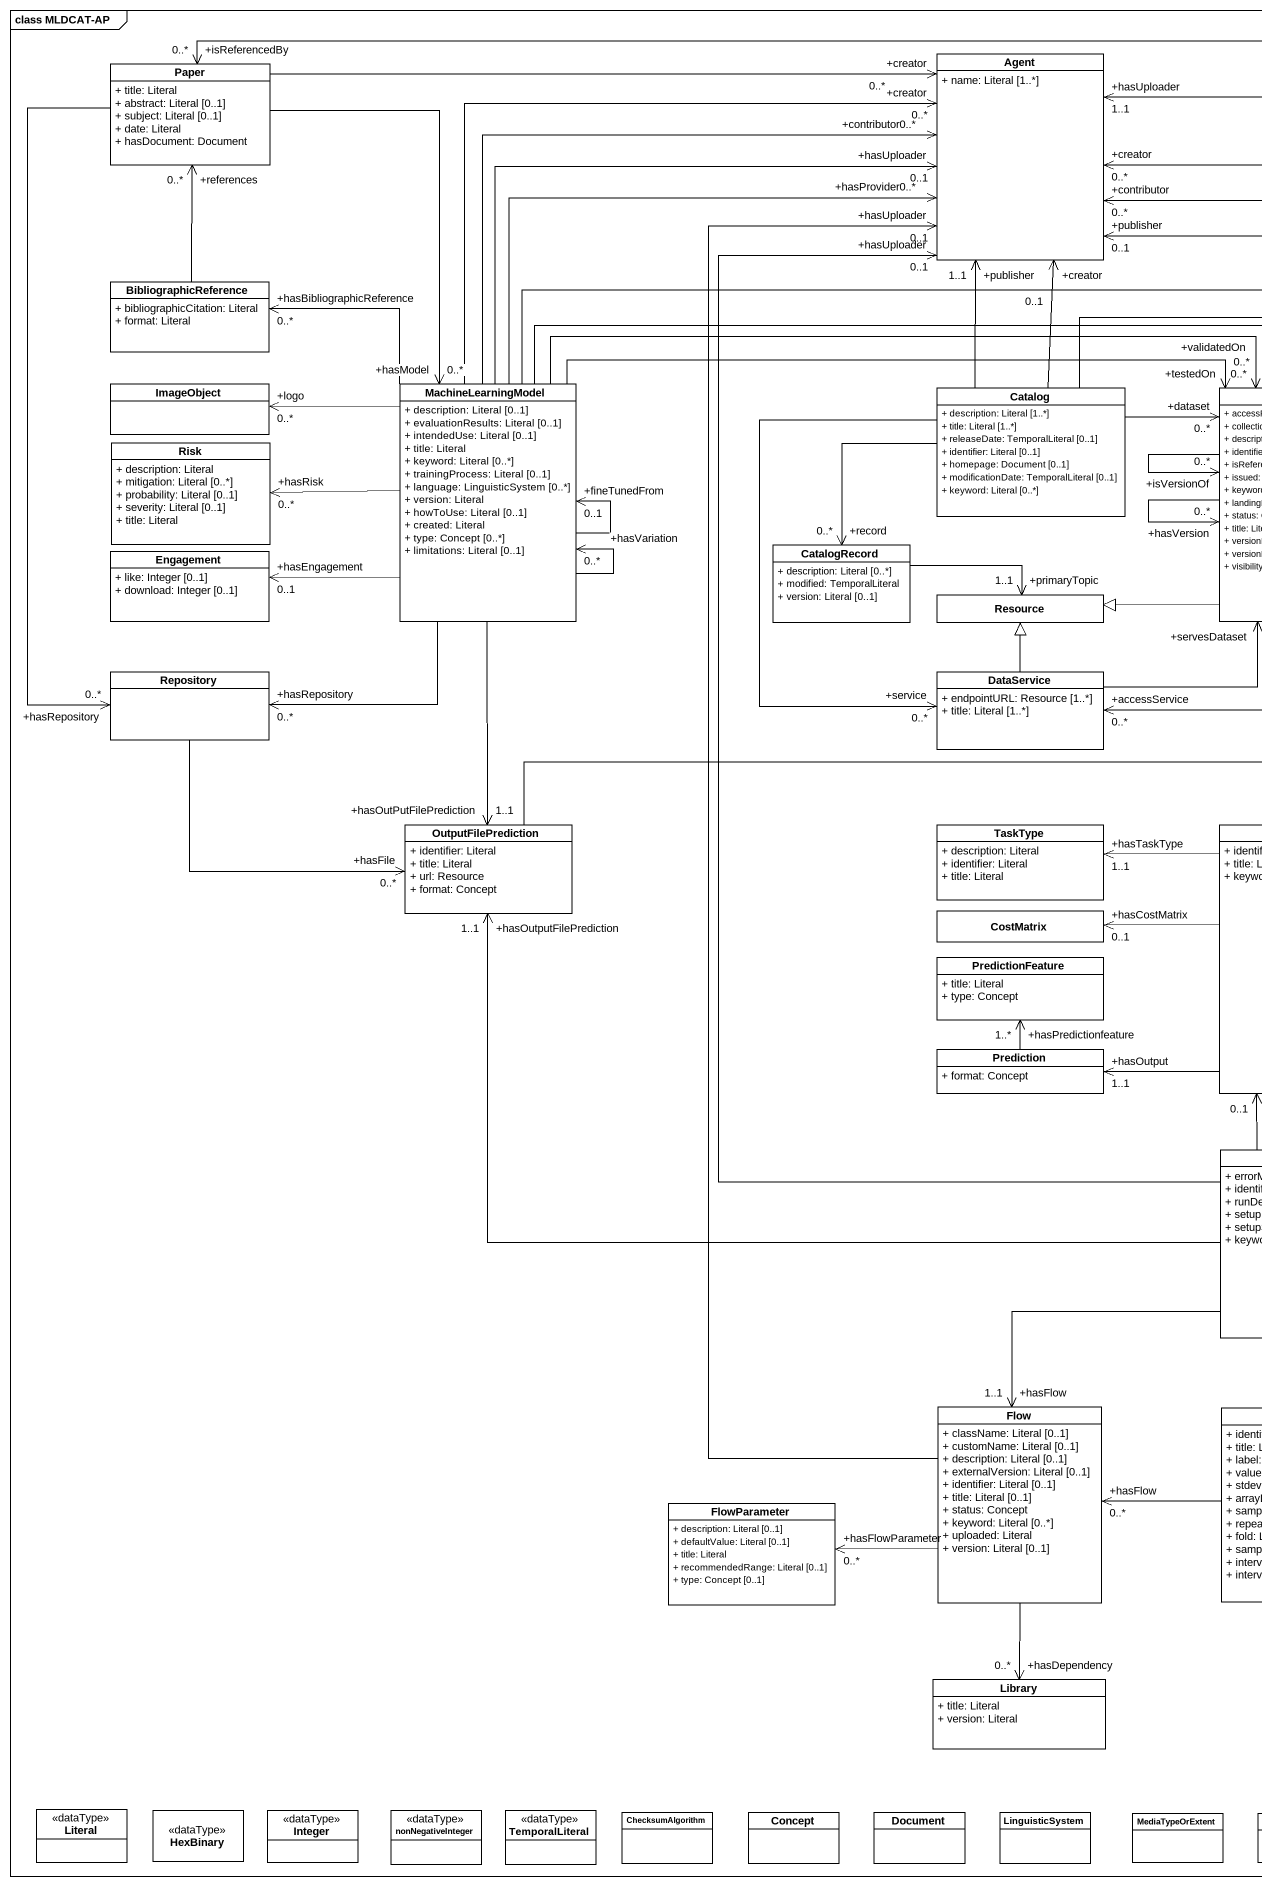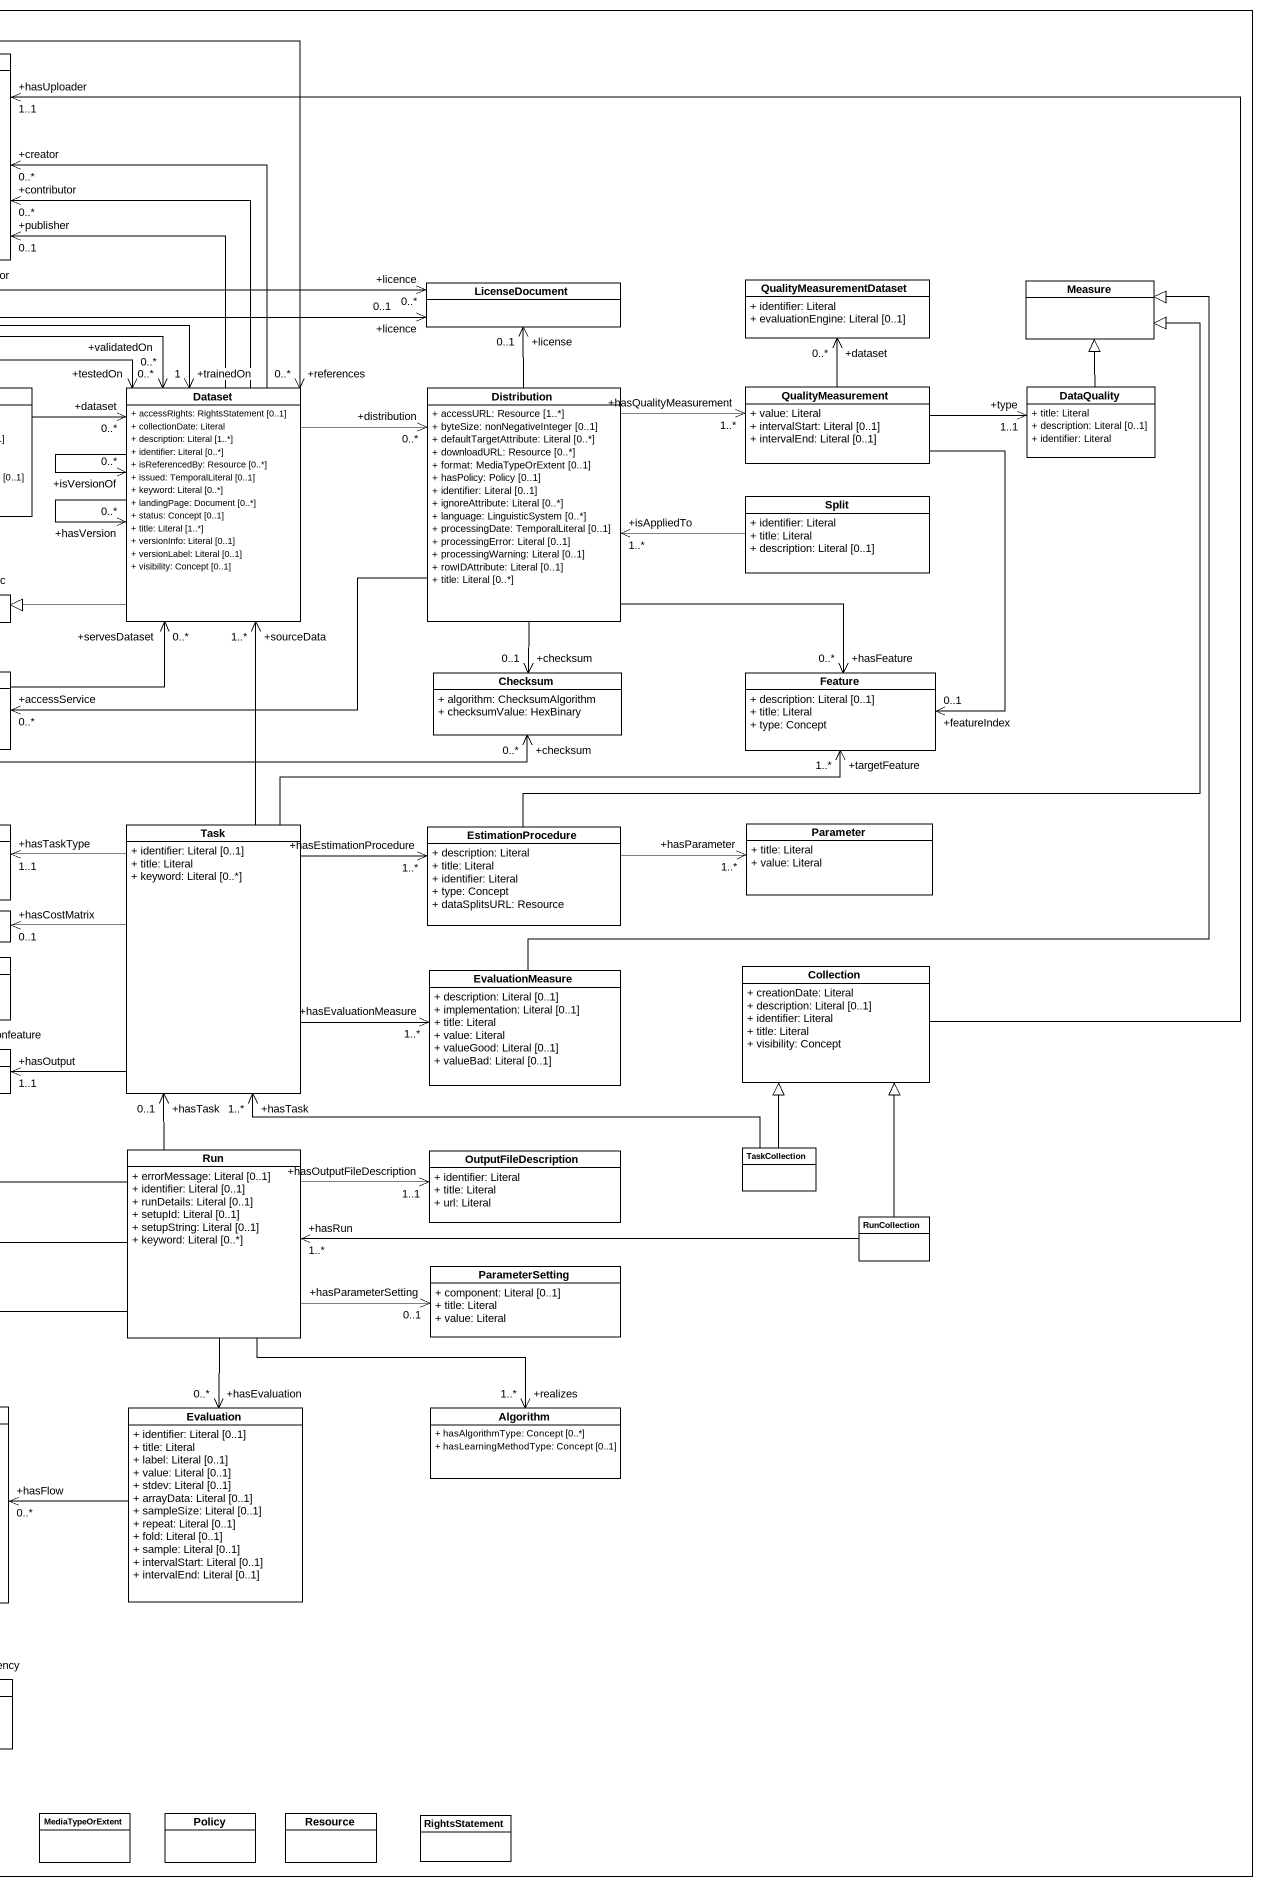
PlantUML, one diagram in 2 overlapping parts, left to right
@startuml
mainframe class MLDCAT-AP
hide circle
hide empty members
skinparam classAttributeIconSize 0
class Paper {
  + title: Literal
  + abstract: Literal [0..1]
  + subject: Literal [0..1]
  + date: Literal
  + hasDocument: Document
}
class "Agent" as Agent_ {
  + name: Literal [1..*]
}
class BibliographicReference {
  + bibliographicCitation: Literal
  + format: Literal
}
class LicenseDocument
class QualityMeasurementDataset {
  + identifier: Literal
  + evaluationEngine: Literal [0..1]
}
class Measure
class ImageObject
class MachineLearningModel {
  + description: Literal [0..1]
  + evaluationResults: Literal [0..1]
  + intendedUse: Literal [0..1]
  + title: Literal
  + keyword: Literal [0..*]
  + trainingProcess: Literal [0..1]
  + language: LinguisticSystem [0..*]
  + version: Literal
  + howToUse: Literal [0..1]
  + created: Literal
  + type: Concept [0..*]
  + limitations: Literal [0..1]
}
class Catalog {
  + description: Literal [1..*]
  + title: Literal [1..*]
  + releaseDate: TemporalLiteral [0..1]
  + identifier: Literal [0..1]
  + homepage: Document [0..1]
  + modificationDate: TemporalLiteral [0..1]
  + keyword: Literal [0..*]
}
class Dataset {
  + accessRights: RightsStatement [0..1]
  + collectionDate: Literal
  + description: Literal [1..*]
  + identifier: Literal [0..*]
  + isReferencedBy: Resource [0..*]
  + issued: TemporalLiteral [0..1]
  + keyword: Literal [0..*]
  + landingPage: Document [0..*]
  + status: Concept [0..1]
  + title: Literal [1..*]
  + versionInfo: Literal [0..1]
  + versionLabel: Literal [0..1]
  + visibility: Concept [0..1]
}
class Distribution {
  + accessURL: Resource [1..*]
  + byteSize: nonNegativeInteger [0..1]
  + defaultTargetAttribute: Literal [0..*]
  + downloadURL: Resource [0..*]
  + format: MediaTypeOrExtent [0..1]
  + hasPolicy: Policy [0..1]
  + identifier: Literal [0..1]
  + ignoreAttribute: Literal [0..*]
  + language: LinguisticSystem [0..*]
  + processingDate: TemporalLiteral [0..1]
  + processingError: Literal [0..1]
  + processingWarning: Literal [0..1]
  + rowIDAttribute: Literal [0..1]
  + title: Literal [0..*]
}
class QualityMeasurement {
  + value: Literal
  + intervalStart: Literal [0..1]
  + intervalEnd: Literal [0..1]
}
class DataQuality {
  + title: Literal
  + description: Literal [0..1]
  + identifier: Literal
}
class Risk {
  + description: Literal
  + mitigation: Literal [0..*]
  + probability: Literal [0..1]
  + severity: Literal [0..1]
  + title: Literal
}
class "Split" as Split_ {
  + identifier: Literal
  + title: Literal
  + description: Literal [0..1]
}
class Engagement {
  + like: Integer [0..1]
  + download: Integer [0..1]
}
class CatalogRecord {
  + description: Literal [0..*]
  + modified: TemporalLiteral
  + version: Literal [0..1]
}
class Resource
class Repository
class DataService {
  + endpointURL: Resource [1..*]
  + title: Literal [1..*]
}
class Checksum {
  + algorithm: ChecksumAlgorithm
  + checksumValue: HexBinary
}
class Feature {
  + description: Literal [0..1]
  + title: Literal
  + type: Concept
}
class OutputFilePrediction {
  + identifier: Literal
  + title: Literal
  + url: Resource
  + format: Concept
}
class TaskType {
  + description: Literal
  + identifier: Literal
  + title: Literal
}
class Task {
  + identifier: Literal [0..1]
  + title: Literal
  + keyword: Literal [0..*]
}
class Parameter {
  + title: Literal
  + value: Literal
}
class EstimationProcedure {
  + description: Literal
  + title: Literal
  + identifier: Literal
  + type: Concept
  + dataSplitsURL: Resource
}
class CostMatrix
class PredictionFeature {
  + title: Literal
  + type: Concept
}
class EvaluationMeasure {
  + description: Literal [0..1]
  + implementation: Literal [0..1]
  + title: Literal
  + value: Literal
  + valueGood: Literal [0..1]
  + valueBad: Literal [0..1]
}
class Collection {
  + creationDate: Literal
  + description: Literal [0..1]
  + identifier: Literal
  + title: Literal
  + visibility: Concept
}
class Prediction {
  + format: Concept
}
class Run {
  + errorMessage: Literal [0..1]
  + identifier: Literal [0..1]
  + runDetails: Literal [0..1]
  + setupId: Literal [0..1]
  + setupString: Literal [0..1]
  + keyword: Literal [0..*]
}
class OutputFileDescription {
  + identifier: Literal
  + title: Literal
  + url: Literal
}
class TaskCollection
class RunCollection
class ParameterSetting {
  + component: Literal [0..1]
  + title: Literal
  + value: Literal
}
class Flow {
  + className: Literal [0..1]
  + customName: Literal [0..1]
  + description: Literal [0..1]
  + externalVersion: Literal [0..1]
  + identifier: Literal [0..1]
  + title: Literal [0..1]
  + status: Concept
  + keyword: Literal [0..*]
  + uploaded: Literal
  + version: Literal [0..1]
}
class Evaluation {
  + identifier: Literal [0..1]
  + title: Literal
  + label: Literal [0..1]
  + value: Literal [0..1]
  + stdev: Literal [0..1]
  + arrayData: Literal [0..1]
  + sampleSize: Literal [0..1]
  + repeat: Literal [0..1]
  + fold: Literal [0..1]
  + sample: Literal [0..1]
  + intervalStart: Literal [0..1]
  + intervalEnd: Literal [0..1]
}
class Algorithm {
  + hasAlgorithmType: Concept [0..*]
  + hasLearningMethodType: Concept [0..1]
}
class FlowParameter {
  + description: Literal [0..1]
  + defaultValue: Literal [0..1]
  + title: Literal
  + recommendedRange: Literal [0..1]
  + type: Concept [0..1]
}
class Library {
  + title: Literal
  + version: Literal
}
class Literal <<dataType>>
class HexBinary <<dataType>>
class Integer <<dataType>>
class nonNegativeInteger <<dataType>>
class TemporalLiteral <<dataType>>
class ChecksumAlgorithm
class Concept
class Document
class LinguisticSystem
class MediaTypeOrExtent
class Policy
class "Resource" as Resource_2
class RightsStatement
Paper -right-> "+creator\n0..*" Agent_
Paper --> "+hasModel\n0..*" MachineLearningModel
Paper "+isReferencedBy\n0..*" <-right-> "+references\n0..*" Dataset
Paper --> "+hasRepository\n0..*" Repository
BibliographicReference -up-> "+references\n0..*" Paper
MachineLearningModel -up-> "+hasUploader\n0..1" Agent_
MachineLearningModel -up-> "+creator\n0..*" Agent_
MachineLearningModel -up-> "+contributor\n0..*" Agent_
MachineLearningModel -up-> "+hasProvider\n0..*" Agent_
MachineLearningModel -up-> "+hasBibliographicReference\n0..*" BibliographicReference
MachineLearningModel -right-> "+licence\n0..*" LicenseDocument
MachineLearningModel -left-> "+logo\n0..*" ImageObject
MachineLearningModel --> "+fineTunedFrom\n0..1" MachineLearningModel
MachineLearningModel --> "+hasVariation\n0..*" MachineLearningModel
MachineLearningModel -right-> "+trainedOn\n1" Dataset
MachineLearningModel -right-> "+validatedOn\n0..*" Dataset
MachineLearningModel -right-> "+testedOn\n0..*" Dataset
MachineLearningModel -left-> "+hasRisk\n0..*" Risk
MachineLearningModel -left-> "+hasEngagement\n0..1" Engagement
MachineLearningModel --> "+hasRepository\n0..*" Repository
MachineLearningModel --> "+hasOutPutFilePrediction\n1..1" OutputFilePrediction
Catalog -up-> "+publisher\n1..1" Agent_
Catalog -up-> "+creator\n0..1" Agent_
Catalog -right-> "+licence\n0..1" LicenseDocument
Catalog -right-> "+dataset\n0..*" Dataset
Catalog --> "+record\n0..*" CatalogRecord
Catalog --> "+service\n0..*" DataService
Dataset -up-> "+creator\n0..*" Agent_
Dataset -up-> "+publisher\n0..1" Agent_
Dataset -up-> "+contributor\n0..*" Agent_
Dataset --> "+isVersionOf\n0..*" Dataset
Dataset --> "+hasVersion\n0..*" Dataset
Dataset -right-> "+distribution\n0..*" Distribution
Dataset -left-|> Resource
Distribution -up-> "+license\n0..1" LicenseDocument
Distribution -right-> "+hasQualityMeasurement\n1..*" QualityMeasurement
Distribution -left-> "+accessService\n0..*" DataService
Distribution --> "+checksum\n0..1" Checksum
Distribution --> "+hasFeature\n0..*" Feature
QualityMeasurement -up-> "+dataset\n0..*" QualityMeasurementDataset
QualityMeasurement -right-> "+type\n1..1" DataQuality
QualityMeasurement --> "+featureIndex\n0..1" Feature
DataQuality -up-|> Measure
Split_ -left-> "+isAppliedTo\n1..*" Distribution
CatalogRecord -right-> "+primaryTopic\n1..1" Resource
Repository -right-> "+hasFile\n0..*" OutputFilePrediction
DataService -up-> "+servesDataset\n0..*" Dataset
DataService -up-|> Resource
OutputFilePrediction -right-> "+checksum\n0..*" Checksum
Task -up-> "+sourceData\n1..*" Dataset
Task -right-> "+targetFeature\n1..*" Feature
Task -left-> "+hasTaskType\n1..1" TaskType
Task -right-> "+hasEstimationProcedure\n1..*" EstimationProcedure
Task -left-> "+hasCostMatrix\n0..1" CostMatrix
Task -right-> "+hasEvaluationMeasure\n1..*" EvaluationMeasure
Task -left-> "+hasOutput\n1..1" Prediction
EstimationProcedure -up-|> Measure
EstimationProcedure -right-> "+hasParameter\n1..*" Parameter
EvaluationMeasure -up-|> Measure
Collection -up-> "+hasUploader\n1..1" Agent_
Prediction -up-> "+hasPredictionfeature\n1..*" PredictionFeature
Run -up-> "+hasUploader\n0..1" Agent_
Run -left-> "+hasOutputFilePrediction\n1..1" OutputFilePrediction
Run -up-> "+hasTask\n0..1" Task
Run -right-> "+hasOutputFileDescription\n1..1" OutputFileDescription
Run -right-> "+hasParameterSetting\n0..1" ParameterSetting
Run --> "+hasFlow\n1..1" Flow
Run --> "+hasEvaluation\n0..*" Evaluation
Run --> "+realizes\n1..*" Algorithm
TaskCollection -left-> "+hasTask\n1..*" Task
TaskCollection -up-|> Collection
RunCollection -up-|> Collection
RunCollection -left-> "+hasRun\n1..*" Run
Flow -up-> "+hasUploader\n0..1" Agent_
Flow -left-> "+hasFlowParameter\n0..*" FlowParameter
Flow --> "+hasDependency\n0..*" Library
Evaluation -left-> "+hasFlow\n0..*" Flow
@enduml
